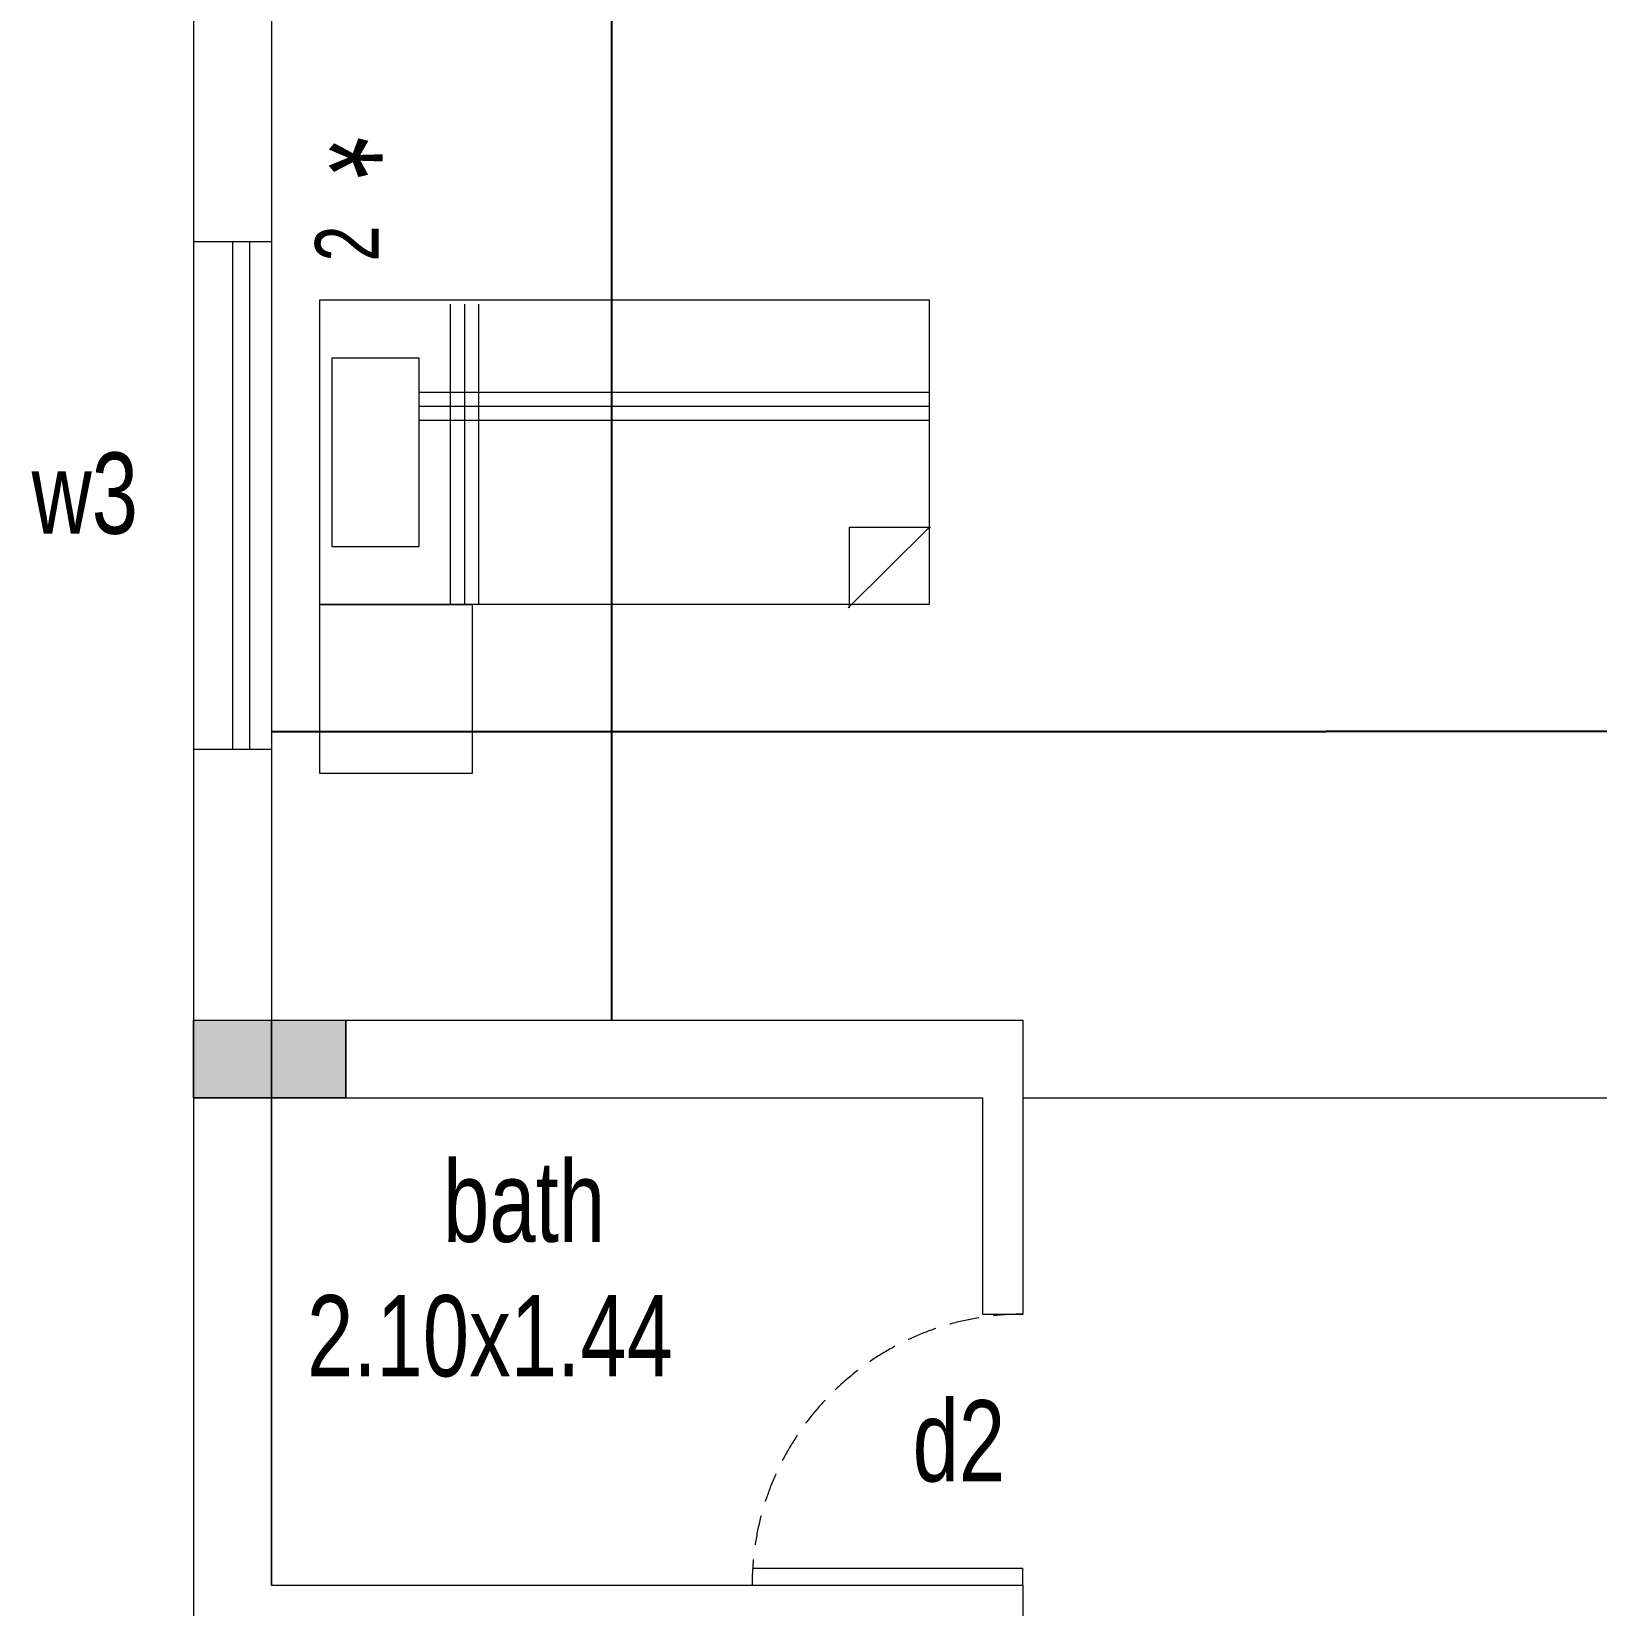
# Model space of a CAD drawing. Header units: metres. Extents: x 191982 to 427160, y -8904 to 80370.
# Drawn here: x 385749 to 390372, y 43622 to 48272 of the extents above; entities that cross this region are included whole.
import ezdxf

# ---------------------------------------------------------------- set-up
doc = ezdxf.new("R2010")
doc.units = ezdxf.units.M
doc.header["$LTSCALE"] = 700
doc.header["$MEASUREMENT"] = 0
doc.header["$PDMODE"] = 32
doc.linetypes.add('HIDDEN2', pattern=[0.1875, 0.125, -0.0625])
doc.layers.get('0').update_dxf_attribs({"lineweight": 9})
doc.layers.get('Defpoints').update_dxf_attribs({"lineweight": 9})
for name, color, linetype, lineweight in [('FURNITURE', 7, 'Continuous', 9), ('MAIN GATE', 7, 'Continuous', 9), ('NEW PLANS', 7, 'Continuous', 9)]:
    doc.layers.add(name, color=color, linetype=linetype, lineweight=lineweight)
doc.styles.get("Standard").update_dxf_attribs({"font": 'swisscl.ttf'})
doc.dimstyles.get("Standard").update_dxf_attribs({"dimtxt": 0.23, "dimasz": 0.23, "dimexe": 0.05, "dimexo": 0.05, "dimgap": 0.06, "dimtad": 0, "dimzin": 0, "dimdsep": 46, "dimtxsty": 'Standard', "dimcen": 0, "dimse1": 1, "dimse2": 1, "dimadec": 0, "dimazin": 0, "dimtfac": 1, "dimtofl": 0, "dimtmove": 2, "dimatfit": 0, "dimfxl": 0.18, "dimtolj": 1, "dimtzin": 0, "dimarcsym": 0})

# ---------------------------------------------------------------- blocks, each defined once
blk = doc.blocks.new('*D93')
at = {"layer": 'Defpoints', "color": 0, "transparency": 16777216}
for p in [(387463, 57811.7), (390467.8, 57811.7), (390467.8, 45351.7)]:
    blk.add_point(p, dxfattribs=at)
at = {"layer": 'MAIN GATE', "color": 0, "lineweight": -2, "transparency": 16777216}
for p, q in [((387463, 57811.5), (387463, 51582.3)), ((387463, 45351.9), (387463, 51581.1))]:
    blk.add_line(p, q, dxfattribs=at)
at = {"layer": 'MAIN GATE', "color": 0, "transparency": 16777216}
for points in [[(387463, 57811.5), (387463.1, 57811.5), (387463, 57811.7)], [(387463, 45351.9), (387463.1, 45351.9), (387463, 45351.7)]]:
    blk.add_solid(points, dxfattribs=at)
at = {"layer": 'MAIN GATE', "color": 0, "transparency": 16777216, "insert": (387463, 51581.7), "char_height": 0.23, "attachment_point": 5, "rotation": 90}
blk.add_mtext('\\A1;12460.00', dxfattribs=at)
blk = doc.blocks.new('*D94')
at = {"layer": 'Defpoints', "color": 0, "transparency": 16777216}
for p in [(386457.8, 47651.7), (392687.8, 47651.7), (392687.8, 46204.1)]:
    blk.add_point(p, dxfattribs=at)
at = {"layer": 'MAIN GATE', "color": 0, "lineweight": -2, "transparency": 16777216}
for p, q in [((386458, 46204.1), (389572.3, 46204.1)), ((392687.5, 46204.1), (389573.3, 46204.1))]:
    blk.add_line(p, q, dxfattribs=at)
at = {"layer": 'MAIN GATE', "color": 0, "transparency": 16777216}
for points in [[(386458, 46204.1), (386458, 46204.1), (386457.8, 46204.1)], [(392687.5, 46204.1), (392687.5, 46204.1), (392687.8, 46204.1)]]:
    blk.add_solid(points, dxfattribs=at)
at = {"layer": 'MAIN GATE', "color": 0, "transparency": 16777216, "insert": (389572.8, 46204.1), "char_height": 0.23, "attachment_point": 5}
blk.add_mtext('\\A1;6230.00', dxfattribs=at)
blk = doc.blocks.new('A$C68D14229')
for p, q in [((0.53, 0.15), (0.53, 72.15)), ((0.53, 72.15), (36.53, 72.15)), ((36.53, 72.15), (36.53, 0.15)), ((22.29, 60.4), (22.29, 0.15)), ((23.96, 60.4), (23.96, 0.15)), ((25.62, 60.4), (25.62, 0.15)), ((0.53, 56.71), (36, 56.69)), ((0.53, 55.02), (36, 55.02)), ((0.53, 53.36), (36, 53.36)), ((0.11, 9.73), (9.63, 0.15)), ((9.63, 9.58), (0.11, 9.58)), ((9.63, 0), (9.63, 9.58)), ((36.53, 0.15), (0.53, 0.15))]:
    blk.add_line(p, q)
blk.add_lwpolyline([(29.63, 70.7), (7.38, 70.7), (7.38, 60.4), (29.63, 60.4)], close=True)

msp = doc.modelspace()

# ---------------------------------------------------------------- hatches: boundary and pattern name
at = {"layer": 'NEW PLANS'}
for points in [[(386227.772, 45351.692), (386227.772, 45121.692), (386457.772, 45121.692), (386457.772, 45351.692)], [(386227.772, 45351.692), (386227.772, 45121.692), (386457.772, 45121.692), (386457.772, 45351.692)], [(386227.772, 45351.692), (386227.772, 45121.692), (386457.772, 45121.692), (386457.772, 45351.692)], [(386227.772, 45351.692), (386227.772, 45121.692), (386457.772, 45121.692), (386457.772, 45351.692)], [(386227.772, 45351.692), (386227.772, 45121.692), (386457.772, 45121.692), (386457.772, 45351.692)], [(386227.772, 45351.692), (386227.772, 45121.692), (386457.772, 45121.692), (386457.772, 45351.692)], [(386227.772, 45351.692), (386227.772, 45121.692), (386457.772, 45121.692), (386457.772, 45351.692)], [(386227.772, 45351.692), (386227.772, 45121.692), (386457.772, 45121.692), (386457.772, 45351.692)], [(386227.772, 45351.692), (386227.772, 45121.692), (386457.772, 45121.692), (386457.772, 45351.692)], [(386457.772, 45351.692), (386457.772, 45121.692), (386677.772, 45121.692), (386677.772, 45351.692)], [(386457.772, 45351.692), (386457.772, 45121.692), (386677.772, 45121.692), (386677.772, 45351.692)], [(386457.772, 45351.692), (386457.772, 45121.692), (386677.772, 45121.692), (386677.772, 45351.692)], [(386457.772, 45351.692), (386457.772, 45121.692), (386677.772, 45121.692), (386677.772, 45351.692)], [(386457.772, 45351.692), (386457.772, 45121.692), (386677.772, 45121.692), (386677.772, 45351.692)], [(386457.772, 45351.692), (386457.772, 45121.692), (386677.772, 45121.692), (386677.772, 45351.692)], [(386457.772, 45351.692), (386457.772, 45121.692), (386677.772, 45121.692), (386677.772, 45351.692)], [(386457.772, 45351.692), (386457.772, 45121.692), (386677.772, 45121.692), (386677.772, 45351.692)], [(386457.772, 45351.692), (386457.772, 45121.692), (386677.772, 45121.692), (386677.772, 45351.692)]]:
    msp.add_hatch(color=256, dxfattribs=at).paths.add_polyline_path(points)

# ---------------------------------------------------------------- linework, layer by layer
at = {"layer": 'FURNITURE'}
msp.add_lwpolyline([(387050.376, 46079.836), (386600.376, 46079.836), (386600.376, 46579.836), (387050.376, 46579.836)], close=True, dxfattribs=at)
at = {"layer": 'MAIN GATE'}
for p, q in [((386677.772, 45351.692), (388677.772, 45351.692)), ((386677.772, 45121.692), (388557.772, 45121.692)), ((388677.772, 45121.692), (390467.772, 45121.692))]:
    msp.add_line(p, q, dxfattribs=at)
at = {"layer": 'NEW PLANS'}
for p, q in [((386457.772, 50831.692), (386457.772, 43682.89)), ((386227.772, 49331.692), (386227.772, 41141.692)), ((386227.772, 47651.671), (386457.772, 47651.671)), ((386227.772, 47651.671), (386457.772, 47651.671)), ((386342.772, 47651.671), (386342.772, 46151.671)), ((386342.772, 47651.671), (386342.772, 46151.671)), ((386392.772, 47651.671), (386392.772, 46151.671)), ((386392.772, 47651.671), (386392.772, 46151.671)), ((386227.772, 46151.671), (386457.772, 46151.671)), ((386227.772, 46151.671), (386457.772, 46151.671)), ((386227.772, 45121.692), (386227.772, 45351.692)), ((386227.772, 45351.692), (386677.772, 45351.692)), ((386227.772, 45351.692), (386677.772, 45351.692)), ((386227.772, 45351.692), (386677.772, 45351.692)), ((386227.772, 45351.692), (386677.772, 45351.692)), ((386227.772, 45351.692), (386677.772, 45351.692)), ((386227.772, 45351.692), (386677.772, 45351.692)), ((386227.772, 45351.692), (386677.772, 45351.692)), ((386227.772, 45351.692), (386677.772, 45351.692)), ((386227.772, 45351.692), (386677.772, 45351.692)), ((386227.772, 45351.692), (386677.772, 45351.692)), ((386227.772, 45351.692), (386677.772, 45351.692)), ((386227.772, 45351.692), (386677.772, 45351.692)), ((386227.772, 45351.692), (386677.772, 45351.692)), ((386227.772, 45121.692), (386227.772, 45351.692)), ((386227.772, 45351.692), (386677.772, 45351.692)), ((386227.772, 45351.692), (386677.772, 45351.692)), ((386227.772, 45351.692), (386677.772, 45351.692)), ((386227.772, 45351.692), (386677.772, 45351.692)), ((386227.772, 45351.692), (386677.772, 45351.692)), ((386227.772, 45351.692), (386677.772, 45351.692)), ((386227.772, 45351.692), (386677.772, 45351.692)), ((386227.772, 45351.692), (386677.772, 45351.692)), ((386227.772, 45351.692), (386677.772, 45351.692)), ((386227.772, 45351.692), (386677.772, 45351.692)), ((386227.772, 45351.692), (386677.772, 45351.692)), ((386227.772, 45351.692), (386677.772, 45351.692)), ((386227.772, 45351.692), (386677.772, 45351.692)), ((386227.772, 45121.692), (386227.772, 45351.692)), ((386227.772, 45351.692), (386677.772, 45351.692)), ((386227.772, 45351.692), (386677.772, 45351.692)), ((386227.772, 45351.692), (386677.772, 45351.692)), ((386227.772, 45351.692), (386677.772, 45351.692)), ((386227.772, 45351.692), (386677.772, 45351.692)), ((386227.772, 45351.692), (386677.772, 45351.692)), ((386227.772, 45351.692), (386677.772, 45351.692)), ((386227.772, 45351.692), (386677.772, 45351.692)), ((386227.772, 45351.692), (386677.772, 45351.692)), ((386227.772, 45351.692), (386677.772, 45351.692)), ((386227.772, 45121.692), (386227.772, 45351.692)), ((386227.772, 45351.692), (386677.772, 45351.692)), ((386227.772, 45351.692), (386677.772, 45351.692)), ((386227.772, 45351.692), (386677.772, 45351.692)), ((386227.772, 45351.692), (386677.772, 45351.692)), ((386227.772, 45351.692), (386677.772, 45351.692)), ((386227.772, 45351.692), (386677.772, 45351.692)), ((386227.772, 45351.692), (386677.772, 45351.692)), ((386227.772, 45351.692), (386677.772, 45351.692)), ((386227.772, 45351.692), (386677.772, 45351.692)), ((386227.772, 45351.692), (386677.772, 45351.692)), ((386227.772, 45121.692), (386227.772, 45351.692)), ((386227.772, 45351.692), (386677.772, 45351.692)), ((386227.772, 45351.692), (386677.772, 45351.692)), ((386227.772, 45351.692), (386677.772, 45351.692)), ((386227.772, 45351.692), (386677.772, 45351.692)), ((386227.772, 45351.692), (386677.772, 45351.692)), ((386227.772, 45351.692), (386677.772, 45351.692)), ((386227.772, 45351.692), (386677.772, 45351.692)), ((386227.772, 45121.692), (386227.772, 45351.692)), ((386227.772, 45351.692), (386677.772, 45351.692)), ((386227.772, 45351.692), (386677.772, 45351.692)), ((386227.772, 45351.692), (386677.772, 45351.692)), ((386227.772, 45351.692), (386677.772, 45351.692)), ((386227.772, 45351.692), (386677.772, 45351.692)), ((386227.772, 45351.692), (386677.772, 45351.692)), ((386227.772, 45351.692), (386677.772, 45351.692)), ((386227.772, 45121.692), (386227.772, 45351.692)), ((386227.772, 45351.692), (388677.772, 45351.692)), ((386227.772, 45351.692), (386677.772, 45351.692)), ((386227.772, 45351.692), (386677.772, 45351.692)), ((386227.772, 45351.692), (386677.772, 45351.692)), ((386227.772, 45351.692), (386677.772, 45351.692)), ((386227.772, 45351.692), (386677.772, 45351.692)), ((386227.772, 45351.692), (386677.772, 45351.692)), ((386227.772, 45351.692), (386677.772, 45351.692)), ((386227.772, 45121.692), (386227.772, 45351.692)), ((386227.772, 45351.692), (386677.772, 45351.692)), ((386227.772, 45351.692), (386677.772, 45351.692)), ((386227.772, 45351.692), (386677.772, 45351.692)), ((386227.772, 45351.692), (386677.772, 45351.692)), ((386227.772, 45351.692), (386677.772, 45351.692)), ((386227.772, 45351.692), (386677.772, 45351.692)), ((386227.772, 45351.692), (386677.772, 45351.692)), ((386227.772, 45351.692), (386677.772, 45351.692)), ((386227.772, 45351.692), (386677.772, 45351.692)), ((386227.772, 45351.692), (386677.772, 45351.692)), ((386227.772, 45121.692), (386227.772, 45351.692)), ((386227.772, 45351.692), (386677.772, 45351.692)), ((386227.772, 45351.692), (386677.772, 45351.692)), ((386227.772, 45351.692), (386677.772, 45351.692)), ((386227.772, 45351.692), (386677.772, 45351.692)), ((386227.772, 45351.692), (386677.772, 45351.692)), ((386227.772, 45351.692), (386677.772, 45351.692)), ((386227.772, 45351.692), (386677.772, 45351.692)), ((386227.772, 45121.692), (386227.772, 45351.692)), ((386227.772, 45351.692), (386677.772, 45351.692)), ((386227.772, 45351.692), (386677.772, 45351.692)), ((386227.772, 45351.692), (386677.772, 45351.692)), ((386227.772, 45351.692), (386677.772, 45351.692)), ((386227.772, 45351.692), (386677.772, 45351.692)), ((386227.772, 45351.692), (386677.772, 45351.692)), ((386227.772, 45351.692), (386677.772, 45351.692)), ((386227.772, 45121.692), (386227.772, 45351.692)), ((386227.772, 45351.692), (388677.772, 45351.692)), ((386227.772, 45351.692), (386677.772, 45351.692)), ((386227.772, 45351.692), (386677.772, 45351.692)), ((386227.772, 45351.692), (386677.772, 45351.692)), ((386227.772, 45351.692), (386677.772, 45351.692)), ((386227.772, 45351.692), (386677.772, 45351.692)), ((386227.772, 45351.692), (386677.772, 45351.692)), ((386227.772, 45351.692), (386677.772, 45351.692)), ((386457.772, 45121.692), (386457.772, 45351.692)), ((386457.772, 45121.692), (386457.772, 45351.692)), ((386457.772, 45121.692), (386457.772, 45351.692)), ((386457.772, 45121.692), (386457.772, 45351.692)), ((386457.772, 45351.692), (386457.772, 43682.89)), ((386457.772, 45121.692), (386457.772, 45351.692)), ((386457.772, 45121.692), (386457.772, 45351.692)), ((386457.772, 45121.692), (386457.772, 45351.692)), ((386457.772, 45351.692), (388677.772, 45351.692)), ((386457.772, 45121.692), (386457.772, 45351.692)), ((386457.772, 45121.692), (386457.772, 45351.692)), ((386457.772, 45121.692), (386457.772, 45351.692)), ((386457.772, 45351.692), (388677.772, 45351.692)), ((386677.772, 45121.692), (386677.772, 45351.692)), ((386677.772, 45121.692), (386677.772, 45351.692)), ((386677.772, 45121.692), (386677.772, 45351.692)), ((386677.772, 45121.692), (386677.772, 45351.692)), ((386677.772, 45121.692), (386677.772, 45351.692)), ((386677.772, 45121.692), (386677.772, 45351.692)), ((386677.772, 45121.692), (386677.772, 45351.692)), ((386677.772, 45121.692), (386677.772, 45351.692)), ((386677.772, 45121.692), (386677.772, 45351.692)), ((388677.772, 45351.692), (388677.772, 44482.89)), ((386227.772, 45121.692), (386677.772, 45121.692)), ((386227.772, 45121.692), (386677.772, 45121.692)), ((386227.772, 45121.692), (386677.772, 45121.692)), ((386227.772, 45121.692), (386677.772, 45121.692)), ((386227.772, 45121.692), (386677.772, 45121.692)), ((386227.772, 45121.692), (386677.772, 45121.692)), ((386227.772, 45121.692), (386677.772, 45121.692)), ((386227.772, 45121.692), (386677.772, 45121.692)), ((386227.772, 45121.692), (386677.772, 45121.692)), ((386227.772, 45121.692), (386677.772, 45121.692)), ((386227.772, 45121.692), (386677.772, 45121.692)), ((386227.772, 45121.692), (386677.772, 45121.692)), ((386227.772, 45121.692), (386677.772, 45121.692)), ((386227.772, 45121.692), (386677.772, 45121.692)), ((386227.772, 45121.692), (386677.772, 45121.692)), ((386227.772, 45121.692), (386677.772, 45121.692)), ((386227.772, 45121.692), (386677.772, 45121.692)), ((386227.772, 45121.692), (386677.772, 45121.692)), ((386227.772, 45121.692), (386677.772, 45121.692)), ((386227.772, 45121.692), (386677.772, 45121.692)), ((386227.772, 45121.692), (386677.772, 45121.692)), ((386227.772, 45121.692), (386677.772, 45121.692)), ((386227.772, 45121.692), (386677.772, 45121.692)), ((386227.772, 45121.692), (386677.772, 45121.692)), ((386227.772, 45121.692), (386677.772, 45121.692)), ((386227.772, 45121.692), (386677.772, 45121.692)), ((386227.772, 45121.692), (386677.772, 45121.692)), ((386227.772, 45121.692), (386677.772, 45121.692)), ((386227.772, 45121.692), (386677.772, 45121.692)), ((386227.772, 45121.692), (386677.772, 45121.692)), ((386227.772, 45121.692), (386677.772, 45121.692)), ((386227.772, 45121.692), (386677.772, 45121.692)), ((386227.772, 45121.692), (386677.772, 45121.692)), ((386227.772, 45121.692), (386677.772, 45121.692)), ((386227.772, 45121.692), (386677.772, 45121.692)), ((386227.772, 45121.692), (386677.772, 45121.692)), ((386227.772, 45121.692), (386677.772, 45121.692)), ((386227.772, 45121.692), (386677.772, 45121.692)), ((386227.772, 45121.692), (386677.772, 45121.692)), ((386227.772, 45121.692), (386677.772, 45121.692)), ((386227.772, 45121.692), (386677.772, 45121.692)), ((386227.772, 45121.692), (386677.772, 45121.692)), ((386227.772, 45121.692), (386677.772, 45121.692)), ((386227.772, 45121.692), (386677.772, 45121.692)), ((386227.772, 45121.692), (386677.772, 45121.692)), ((386227.772, 45121.692), (386677.772, 45121.692)), ((386227.772, 45121.692), (386677.772, 45121.692)), ((386227.772, 45121.692), (386677.772, 45121.692)), ((386227.772, 45121.692), (386677.772, 45121.692)), ((386227.772, 45121.692), (386677.772, 45121.692)), ((386227.772, 45121.692), (386677.772, 45121.692)), ((386227.772, 45121.692), (386677.772, 45121.692)), ((386227.772, 45121.692), (386677.772, 45121.692)), ((386227.772, 45121.692), (386677.772, 45121.692)), ((386227.772, 45121.692), (386677.772, 45121.692)), ((386227.772, 45121.692), (386677.772, 45121.692)), ((386227.772, 45121.692), (386677.772, 45121.692)), ((386227.772, 45121.692), (386677.772, 45121.692)), ((386227.772, 45121.692), (386677.772, 45121.692)), ((386227.772, 45121.692), (386677.772, 45121.692)), ((386227.772, 45121.692), (386677.772, 45121.692)), ((386227.772, 45121.692), (386677.772, 45121.692)), ((386227.772, 45121.692), (386677.772, 45121.692)), ((386227.772, 45121.692), (386677.772, 45121.692)), ((386227.772, 45121.692), (386677.772, 45121.692)), ((386227.772, 45121.692), (386677.772, 45121.692)), ((386227.772, 45121.692), (386677.772, 45121.692)), ((386227.772, 45121.692), (386677.772, 45121.692)), ((386227.772, 45121.692), (386677.772, 45121.692)), ((386227.772, 45121.692), (386677.772, 45121.692)), ((386227.772, 45121.692), (386677.772, 45121.692)), ((386227.772, 45121.692), (386677.772, 45121.692)), ((386227.772, 45121.692), (386677.772, 45121.692)), ((386227.772, 45121.692), (386677.772, 45121.692)), ((386227.772, 45121.692), (386677.772, 45121.692)), ((386227.772, 45121.692), (386677.772, 45121.692)), ((386227.772, 45121.692), (386677.772, 45121.692)), ((386227.772, 45121.692), (386677.772, 45121.692)), ((386227.772, 45121.692), (386677.772, 45121.692)), ((386227.772, 45121.692), (386677.772, 45121.692)), ((386227.772, 45121.692), (386677.772, 45121.692)), ((386227.772, 45121.692), (386677.772, 45121.692)), ((386227.772, 45121.692), (386677.772, 45121.692)), ((386227.772, 45121.692), (386677.772, 45121.692)), ((386457.772, 43681.692), (386457.772, 45121.692)), ((386457.772, 45121.692), (388557.772, 45121.692)), ((386457.772, 43681.692), (386457.772, 45121.692)), ((386457.772, 45121.692), (388557.772, 45121.692)), ((388557.772, 45121.692), (388557.772, 44482.89)), ((388557.772, 45121.692), (388557.772, 44482.89)), ((388677.772, 45121.692), (388677.772, 44482.89)), ((388677.772, 45121.692), (390467.772, 45121.692)), ((388677.772, 45121.692), (390467.772, 45121.692)), ((388557.772, 44482.89), (388677.772, 44482.89)), ((388557.772, 44482.89), (388677.772, 44482.89)), ((387879.336, 43732.89), (388677.772, 43732.89)), ((387879.336, 43732.89), (388677.772, 43732.89)), ((388677.772, 43682.89), (388677.772, 43732.89)), ((386457.772, 43682.89), (388677.772, 43682.89)), ((386457.772, 43682.89), (388677.772, 43682.89)), ((388677.772, 43682.89), (388677.772, 43562.89)), ((388677.772, 43682.89), (388677.772, 43562.89))]:
    msp.add_line(p, q, dxfattribs=at)
msp.add_lwpolyline([(386227.772, 45121.692), (386227.772, 45351.692), (386677.772, 45351.692), (386677.772, 45121.692)], close=True, dxfattribs=at)
msp.add_lwpolyline([(386227.772, 45121.692), (386227.772, 45351.692), (386677.772, 45351.692), (386677.772, 45121.692)], close=True, dxfattribs=at)
msp.add_lwpolyline([(386227.772, 45121.692), (386227.772, 45351.692), (386677.772, 45351.692), (386677.772, 45121.692)], close=True, dxfattribs=at)
msp.add_lwpolyline([(386227.772, 45121.692), (386227.772, 45351.692), (386677.772, 45351.692), (386677.772, 45121.692)], close=True, dxfattribs=at)
msp.add_lwpolyline([(386227.772, 45121.692), (386227.772, 45351.692), (386677.772, 45351.692), (386677.772, 45121.692)], close=True, dxfattribs=at)
msp.add_lwpolyline([(386227.772, 45121.692), (386227.772, 45351.692), (386677.772, 45351.692), (386677.772, 45121.692)], close=True, dxfattribs=at)
msp.add_lwpolyline([(386227.772, 45121.692), (386227.772, 45351.692), (386677.772, 45351.692), (386677.772, 45121.692)], close=True, dxfattribs=at)
msp.add_lwpolyline([(386227.772, 45121.692), (386227.772, 45351.692), (386677.772, 45351.692), (386677.772, 45121.692)], close=True, dxfattribs=at)
msp.add_lwpolyline([(386227.772, 45121.692), (386227.772, 45351.692), (386677.772, 45351.692), (386677.772, 45121.692)], close=True, dxfattribs=at)
at = {"layer": 'NEW PLANS', "linetype": 'HIDDEN2'}
msp.add_arc((388677.772, 43682.89), 800, 90, 180, dxfattribs=at)
msp.add_arc((388677.772, 43682.89), 800, 90, 180, dxfattribs=at)

# ---------------------------------------------------------------- block references
at = {"layer": 'FURNITURE', "xscale": 25.000000000091, "yscale": 25.000000000091, "zscale": 25.000000000091, "rotation": 89.99999999999999}
msp.add_blockref('A$C68D14229', (388404.249, 46566.636), dxfattribs=at)

# ---------------------------------------------------------------- texts
at = {"attachment_point": 1}
for s, insert, char_height, width, rotation in [('*', (386786.415, 47961.686), 312.5, 171.65759, 270), ('2', (386586.762, 47592.432), 187.5, 102.99455, 90)]:
    msp.add_mtext(s, dxfattribs=dict(at, insert=insert, char_height=char_height, width=width, rotation=rotation))
at = {"layer": 'NEW PLANS'}
for s, p in [('w3', (385749.405, 46788.544)), ('bath', (386964.719, 44696.465)), ('2.10x1.44', (386562.948, 44299.187)), ('d2', (388351.718, 43988.764))]:
    msp.add_text(s, height=240, dxfattribs=at).set_placement(p)

# ---------------------------------------------------------------- dimensions: what is measured, and where the dimension line sits
at = {"layer": 'MAIN GATE'}
dim = msp.add_linear_dim(base=(387463.044, 57811.692), p1=(390467.772, 45351.692), p2=(390467.772, 57811.692), angle=90, dimstyle='Standard', dxfattribs=at)
dim.commit()
dim.dimension.update_dxf_attribs({"geometry": '*D93', "text_midpoint": (387463.044, 51581.692)})
dim = msp.add_linear_dim(base=(392687.772, 46204.095), p1=(386457.772, 47651.671), p2=(392687.772, 47651.671), dimstyle='Standard', dxfattribs=at)
dim.commit()
dim.dimension.update_dxf_attribs({"geometry": '*D94', "text_midpoint": (389572.772, 46204.095)})

doc.saveas('drawing.dxf')
